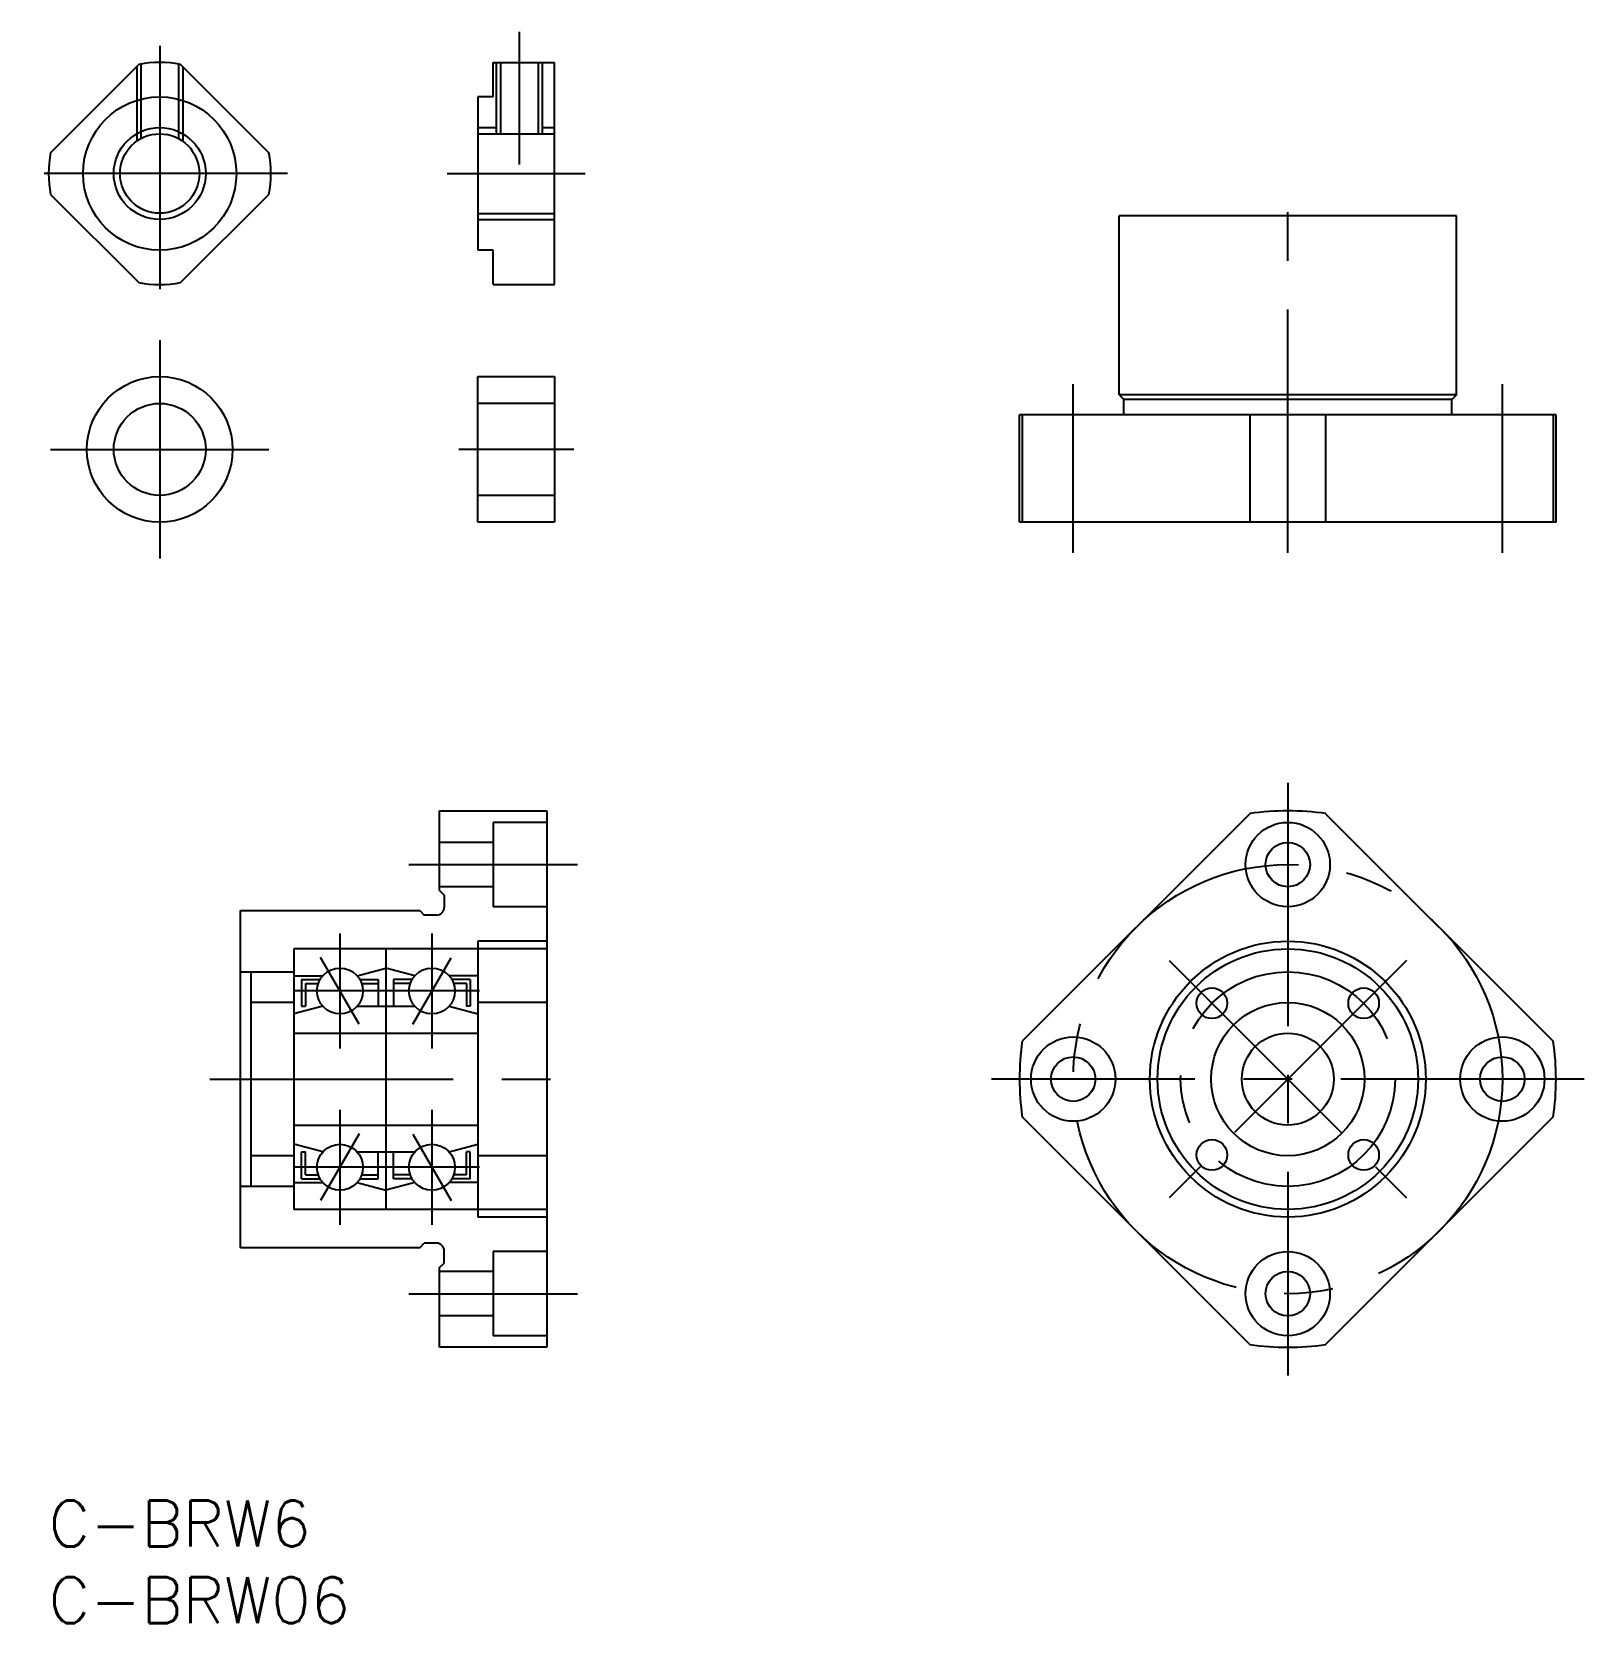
# Model space of a CAD drawing. Extents: x -1 to 100, y -8 to 96.
import ezdxf

# ---------------------------------------------------------------- set-up
doc = ezdxf.new("R2010")
doc.units = 0
doc.header["$LTSCALE"] = 0.5
doc.linetypes.add('CENTER', pattern=[50.8, 31.75, -6.35, 6.35, -6.35])
doc.linetypes.add('DASHED', pattern=[19.05, 12.7, -6.35])
for name, color, linetype in [('MSM_CENTER', 1, 'CENTER'), ('MSM_CONTINUOUS', 7, 'CONTINUOUS'), ('MSM_DASHED', 4, 'DASHED'), ('MSM_NARROW', 5, 'CONTINUOUS'), ('MSM_PART_NUMBER', 7, 'CONTINUOUS')]:
    doc.layers.add(name, color=color, linetype=linetype)
doc.styles.get("Standard").update_dxf_attribs({"font": 'txt.shx', "height": 3, "bigfont": 'bigfont.shx'})

# ---------------------------------------------------------------- blocks, each defined once
blk = doc.blocks.new('*U5')
at = {"layer": 'MSM_PART_NUMBER'}
blk.add_text('C-BRW6', height=3, dxfattribs=at).set_placement((0, -3))
blk = doc.blocks.new('*U6')
at = {"layer": 'MSM_PART_NUMBER'}
blk.add_text('C-BRW06', height=3, dxfattribs=at).set_placement((0, -8))

msp = doc.modelspace()

# ---------------------------------------------------------------- linework, layer by layer
at = {"layer": 'MSM_CENTER'}
for p, q in [((30.71, 95.84), (30.71, 87.18)), ((7.25, 94.93), (7.25, 78.24)), ((15.59, 86.59), (-1.09, 86.59)), ((26.01, 86.59), (35.01, 86.59)), ((80.85, 61.84), (80.85, 85.84)), ((7.25, 75.71), (7.25, 61.46)), ((66.85, 61.84), (66.85, 72.84)), ((94.85, 61.84), (94.85, 72.84)), ((0.12, 68.59), (14.37, 68.59)), ((34.26, 68.59), (26.76, 68.59)), ((80.85, 46.84), (80.85, 8.16)), ((23.51, 41.5), (34.51, 41.5)), ((19.01, 37), (19.01, 29.5)), ((25.01, 37), (25.01, 29.5)), ((20.26, 31.08), (17.75, 35.43)), ((23.76, 31.09), (26.26, 35.41)), ((88.6, 35.25), (73.1, 19.75)), ((73.1, 35.25), (88.6, 19.75)), ((28.11, 33.25), (16.01, 33.25)), ((10.51, 27.5), (34.51, 27.5)), ((100.19, 27.5), (61.51, 27.5)), ((19.01, 25.5), (19.01, 18)), ((25.01, 25.5), (25.01, 18)), ((20.26, 23.92), (17.75, 19.57)), ((23.76, 23.91), (26.26, 19.59)), ((28.11, 21.75), (16.01, 21.75)), ((23.51, 13.5), (34.51, 13.5))]:
    msp.add_line(p, q, dxfattribs=at)
for radius in [14, 7]:
    msp.add_circle((80.85, 27.5), radius, dxfattribs=at)
at = {"layer": 'MSM_CONTINUOUS'}
for p, q in [((5.89, 93.71), (0.13, 87.95)), ((14.37, 87.95), (8.61, 93.71)), ((29.01, 93.84), (33.01, 93.84)), ((29.01, 91.59), (29.01, 93.84)), ((29.48, 93.84), (29.48, 89.18)), ((31.94, 93.84), (31.94, 89.18)), ((33.01, 79.34), (33.01, 93.84)), ((28.01, 91.59), (28.01, 81.59)), ((29.01, 91.59), (28.01, 91.59)), ((28.01, 89.18), (33.01, 89.18)), ((0.13, 85.22), (5.89, 79.47)), ((8.61, 79.47), (14.37, 85.22)), ((28.01, 83.99), (33.01, 83.99)), ((91.85, 83.84), (69.85, 83.84)), ((69.85, 72.14), (69.85, 83.84)), ((91.85, 72.14), (91.85, 83.84)), ((29.01, 81.59), (28.01, 81.59)), ((29.01, 79.34), (29.01, 81.59)), ((29.01, 79.34), (33.01, 79.34)), ((28.01, 63.84), (28.01, 73.34)), ((28.01, 73.34), (33.01, 73.34)), ((33.01, 73.34), (33.01, 63.84)), ((91.85, 72.14), (69.85, 72.14)), ((69.85, 72.14), (70.15, 71.84)), ((70.15, 70.84), (70.15, 71.84)), ((91.55, 71.84), (70.15, 71.84)), ((91.85, 72.14), (91.55, 71.84)), ((91.55, 70.84), (91.55, 71.84)), ((33.01, 71.59), (28.01, 71.59)), ((63.35, 63.84), (63.35, 70.84)), ((98.35, 70.84), (63.35, 70.84)), ((63.52, 70.84), (63.52, 63.84)), ((78.37, 70.84), (78.37, 63.84)), ((83.32, 70.84), (83.32, 63.84)), ((98.17, 70.84), (98.17, 63.84)), ((98.35, 63.84), (98.35, 70.84)), ((33.01, 65.59), (28.01, 65.59)), ((33.01, 63.84), (28.01, 63.84)), ((98.35, 63.84), (63.35, 63.84)), ((25.51, 45), (32.51, 45)), ((25.51, 39.8), (25.51, 45)), ((32.51, 45), (32.51, 10)), ((78.37, 44.82), (63.52, 29.97)), ((83.32, 44.82), (98.17, 29.97)), ((32.51, 44.25), (29.01, 44.25)), ((29.01, 44.25), (29.01, 38.75)), ((29.01, 42.95), (25.51, 42.95)), ((29.01, 40.05), (25.51, 40.05)), ((25.51, 39.8), (25.81, 39.5)), ((25.81, 39.5), (25.81, 38.7)), ((12.51, 16.5), (12.51, 38.5)), ((12.51, 38.5), (24.21, 38.5)), ((24.21, 38.5), (24.51, 38.2)), ((32.51, 38.75), (29.01, 38.75)), ((25.31, 38.2), (24.51, 38.2)), ((28.01, 36.5), (28.01, 18.5)), ((32.51, 36.5), (28.01, 36.5)), ((32.51, 36), (16.01, 36)), ((16.01, 36), (16.01, 19)), ((22.01, 36), (22.01, 19)), ((12.51, 34.5), (16.01, 34.5)), ((13.21, 20.5), (13.21, 34.5)), ((20.13, 34.25), (22.01, 34.75)), ((23.89, 34.25), (22.01, 34.75)), ((16.01, 34.25), (17.89, 34.25)), ((16.51, 34), (17.71, 34)), ((16.51, 34), (16.51, 32.25)), ((16.76, 33.75), (17.6, 33.75)), ((16.76, 33.75), (16.76, 32.25)), ((20.31, 34), (21.51, 34)), ((20.42, 33.75), (21.51, 33.75)), ((21.51, 34), (21.51, 32.25)), ((22.51, 34), (22.51, 32.25)), ((23.71, 34), (22.51, 34)), ((23.6, 33.75), (22.51, 33.75)), ((28.01, 34.25), (26.13, 34.25)), ((27.51, 34), (26.31, 34)), ((27.26, 33.75), (26.42, 33.75)), ((27.26, 33.75), (27.26, 32.25)), ((27.51, 34), (27.51, 32.25)), ((16.01, 32.5), (13.21, 32.5)), ((17.89, 32.25), (16.01, 31.75)), ((16.51, 32.25), (16.76, 32.25)), ((20.13, 32.25), (23.89, 32.25)), ((26.13, 32.25), (28.01, 31.75)), ((27.51, 32.25), (27.26, 32.25)), ((32.51, 32.5), (28.01, 32.5)), ((16.01, 30.5), (28.01, 30.5)), ((63.52, 25.03), (78.37, 10.18)), ((98.17, 25.03), (83.32, 10.18)), ((16.01, 24.5), (28.01, 24.5)), ((17.89, 22.75), (16.01, 23.25)), ((26.13, 22.75), (28.01, 23.25)), ((16.01, 22.5), (13.21, 22.5)), ((16.51, 22.75), (16.76, 22.75)), ((16.51, 21), (16.51, 22.75)), ((16.76, 21.25), (16.76, 22.75)), ((20.13, 22.75), (23.89, 22.75)), ((21.51, 21), (21.51, 22.75)), ((22.51, 21), (22.51, 22.75)), ((27.51, 22.75), (27.26, 22.75)), ((27.26, 21.25), (27.26, 22.75)), ((27.51, 21), (27.51, 22.75)), ((32.51, 22.5), (28.01, 22.5)), ((16.51, 21), (17.71, 21)), ((16.76, 21.25), (17.6, 21.25)), ((20.31, 21), (21.51, 21)), ((20.42, 21.25), (21.51, 21.25)), ((23.6, 21.25), (22.51, 21.25)), ((23.71, 21), (22.51, 21)), ((27.51, 21), (26.31, 21)), ((27.26, 21.25), (26.42, 21.25)), ((16.01, 20.5), (12.51, 20.5)), ((16.01, 20.75), (17.89, 20.75)), ((20.13, 20.75), (22.01, 20.25)), ((23.89, 20.75), (22.01, 20.25)), ((28.01, 20.75), (26.13, 20.75)), ((32.51, 19), (16.01, 19)), ((32.51, 18.5), (28.01, 18.5)), ((24.21, 16.5), (24.51, 16.8)), ((25.31, 16.8), (24.51, 16.8)), ((24.21, 16.5), (12.51, 16.5)), ((25.81, 15.5), (25.81, 16.3)), ((32.51, 16.25), (29.01, 16.25)), ((29.01, 16.25), (29.01, 10.75)), ((25.51, 15.2), (25.81, 15.5)), ((25.51, 10), (25.51, 15.2)), ((29.01, 14.95), (25.51, 14.95)), ((29.01, 12.05), (25.51, 12.05)), ((32.51, 10.75), (29.01, 10.75)), ((32.51, 10), (25.51, 10))]:
    msp.add_line(p, q, dxfattribs=at)
for centre, radius in [((7.25, 86.59), 5), ((7.25, 86.59), 2.59), ((7.25, 68.59), 4.75), ((7.25, 68.59), 3), ((80.85, 41.5), 2.75), ((80.85, 41.5), 1.45), ((80.85, 27.5), 9), ((80.85, 27.5), 8.5), ((19.01, 33.25), 1.5), ((25.01, 33.25), 1.5), ((75.9, 32.45), 1), ((85.8, 32.45), 1), ((80.85, 27.5), 5), ((66.85, 27.5), 2.75), ((80.85, 27.5), 3), ((94.85, 27.5), 2.75), ((66.85, 27.5), 1.45), ((94.85, 27.5), 1.45), ((19.01, 21.75), 1.5), ((25.01, 21.75), 1.5), ((75.9, 22.55), 1), ((85.8, 22.55), 1), ((80.85, 13.5), 2.75), ((80.85, 13.5), 1.45)]:
    msp.add_circle(centre, radius, dxfattribs=at)
for centre, radius, start, end in [((7.25, 86.59), 7.25, 79.1484, 100.8516), ((7.25, 86.59), 7.25, 169.1484, 190.8516), ((7.25, 86.59), 7.25, 349.1484, 10.8516), ((7.25, 86.59), 7.25, 259.1484, 280.8516), ((80.85, 27.5), 17.5, 81.8699, 98.1301), ((25.31, 38.7), 0.5, 270, 0), ((80.85, 27.5), 17.5, 171.8699, 188.1301), ((80.85, 27.5), 17.5, 351.8699, 8.1301), ((25.31, 16.3), 0.5, 0, 90), ((80.85, 27.5), 17.5, 261.8699, 278.1301)]:
    msp.add_arc(centre, radius, start, end, dxfattribs=at)
at = {"layer": 'MSM_DASHED'}
for p, q in [((5.75, 93.57), (5.75, 88.7)), ((6.02, 93.73), (6.02, 88.87)), ((8.48, 93.73), (8.48, 88.87)), ((8.75, 93.57), (8.75, 88.7))]:
    msp.add_line(p, q, dxfattribs=at)
at = {"layer": 'MSM_NARROW'}
for p, q in [((29.21, 93.84), (29.21, 89.18)), ((32.21, 93.84), (32.21, 89.18)), ((28.01, 89.59), (29.21, 89.59)), ((32.21, 89.59), (33.01, 89.59)), ((28.01, 83.59), (33.01, 83.59))]:
    msp.add_line(p, q, dxfattribs=at)
msp.add_circle((7.25, 86.59), 3, dxfattribs=at)

# ---------------------------------------------------------------- block references
at = {"layer": 'MSM_CONTINUOUS'}
for name in ['*U5', '*U6']:
    msp.add_blockref(name, (0, 0), dxfattribs=at)

doc.saveas('drawing.dxf')
